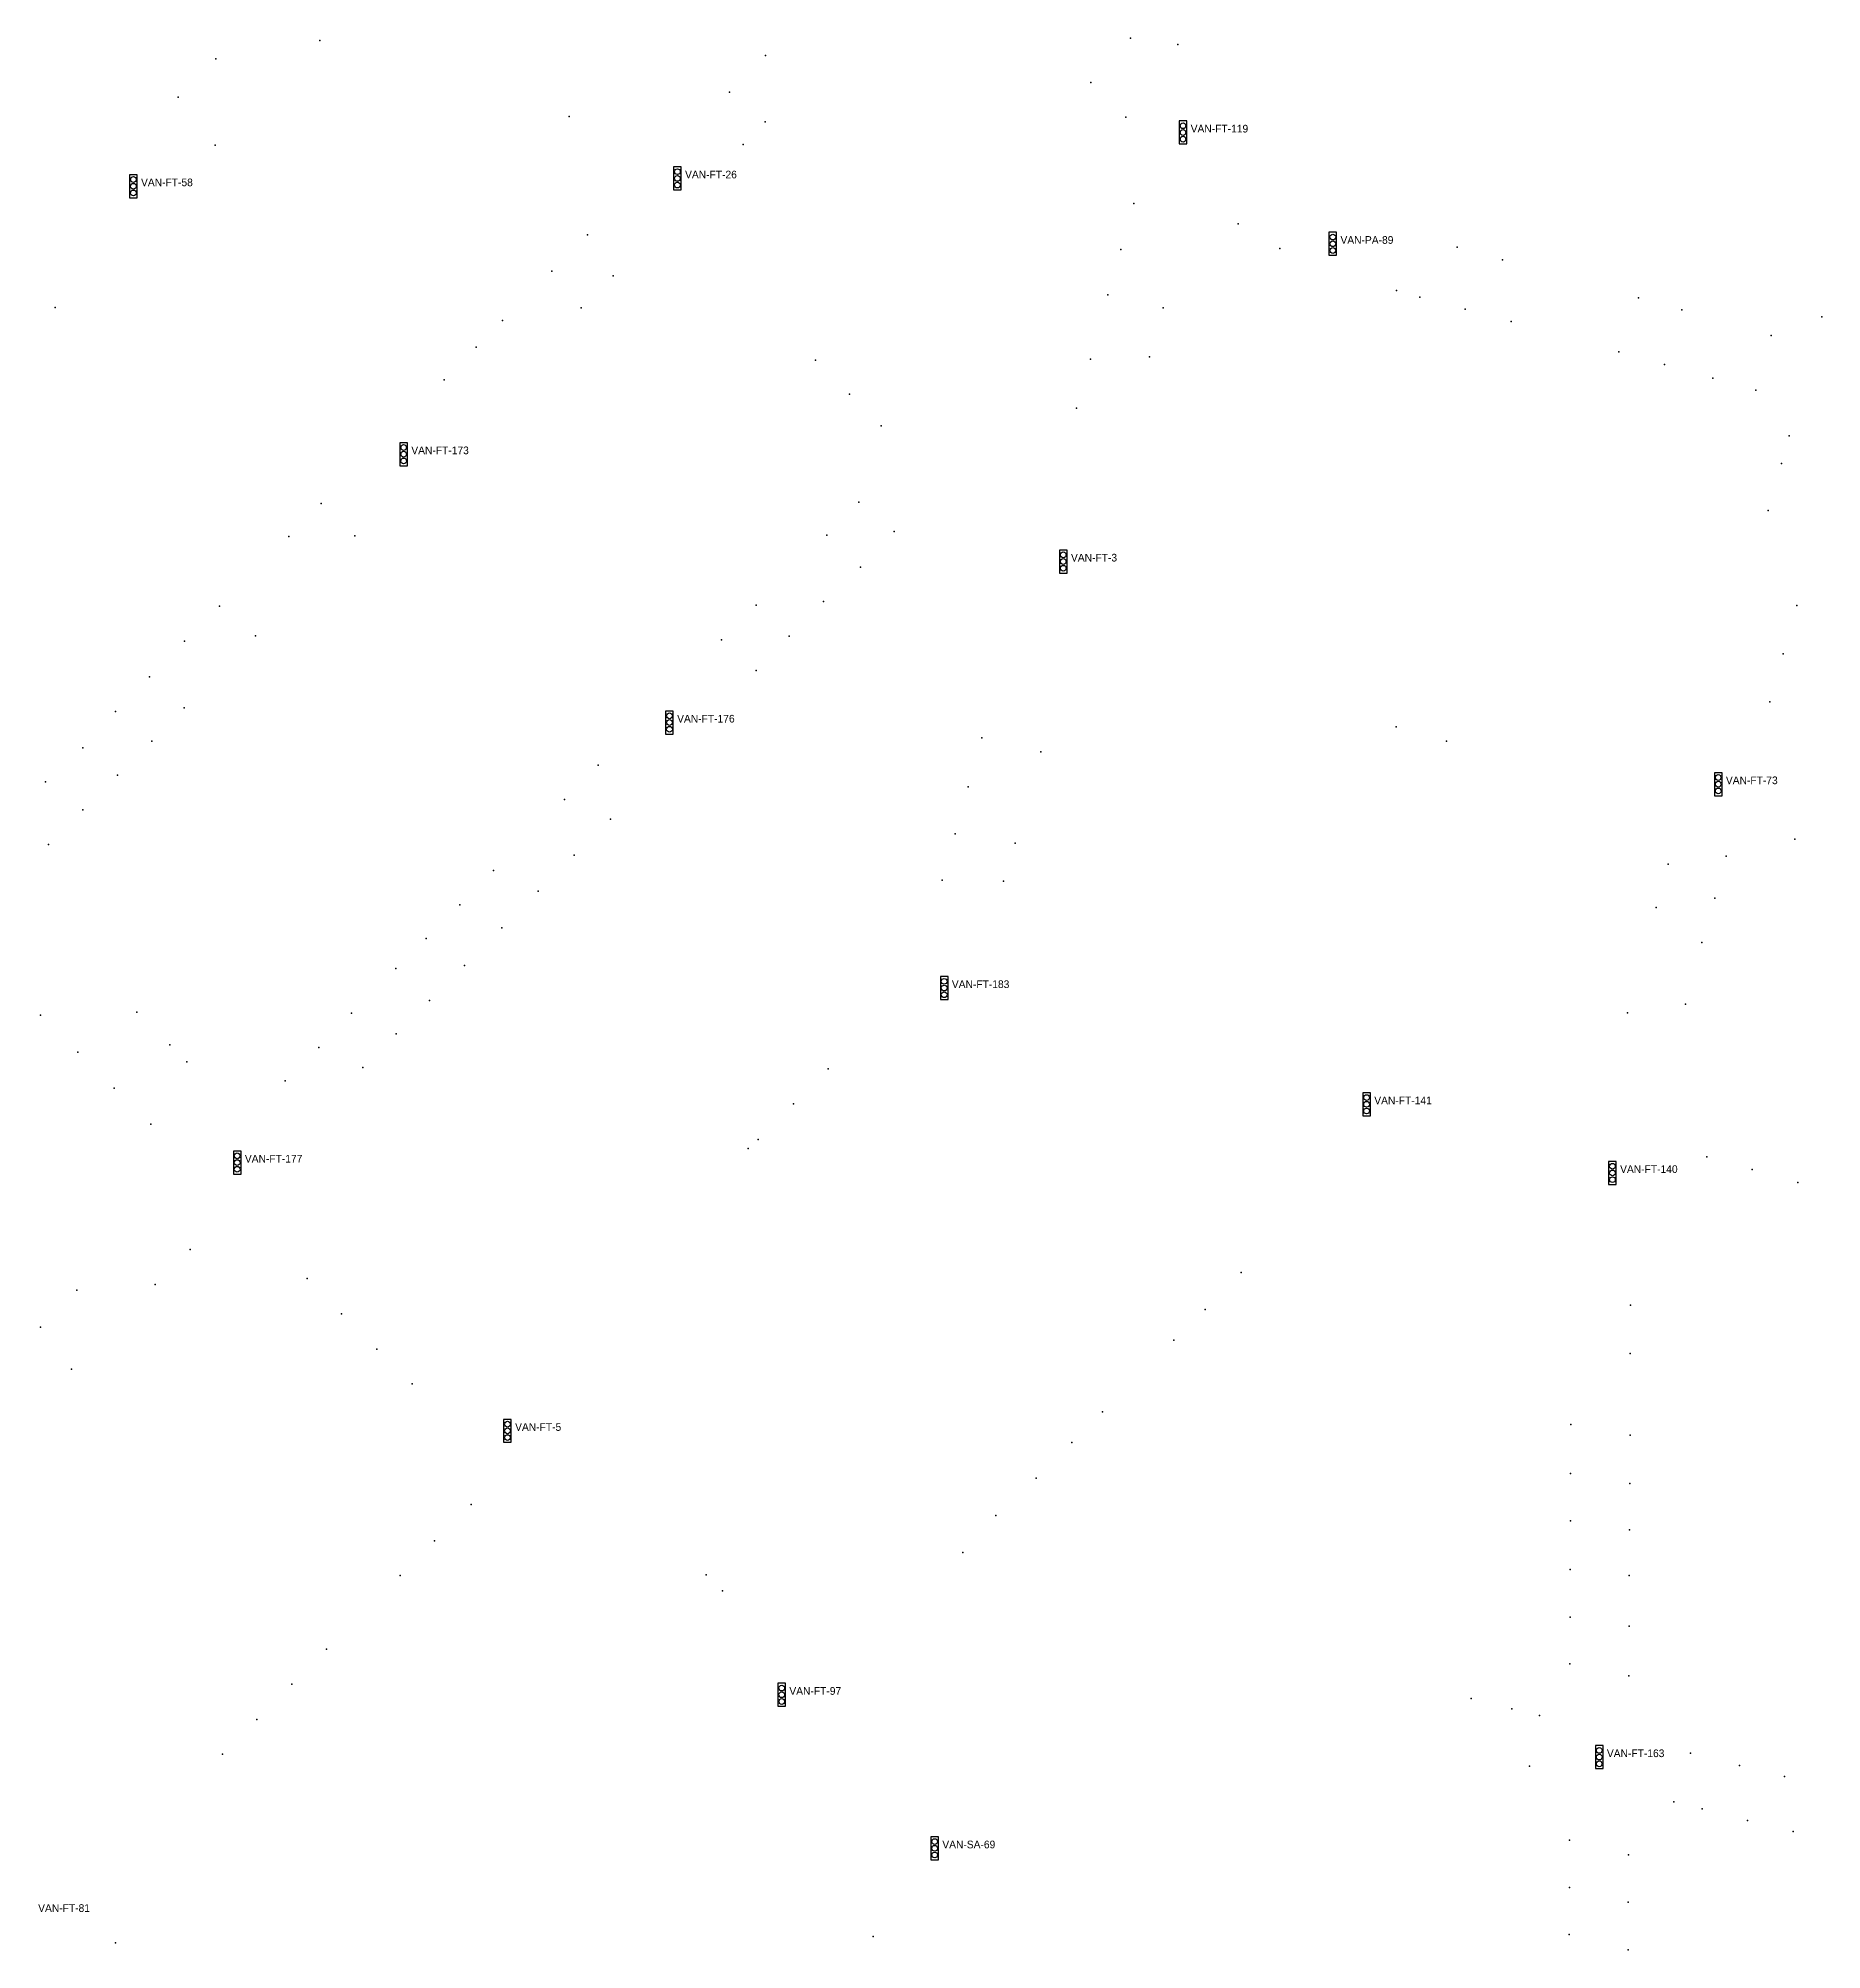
# Model space of a CAD drawing. Header units: inches. Extents: x 486474 to 494239, y 5455982 to 5460069.
# Drawn here: x 491765.4 to 492230.9, y 5458505.5 to 5459004.3 of the extents above; entities that cross this region are included whole.
import ezdxf

# ---------------------------------------------------------------- set-up
doc = ezdxf.new("R2010")
doc.units = ezdxf.units.IN
doc.header["$MEASUREMENT"] = 0
doc.layers.add('Parking Meters', color=10, linetype='Continuous')
doc.layers.add('Traffic Signals', color=10, linetype='Continuous')

msp = doc.modelspace()

# ---------------------------------------------------------------- linework, layer by layer
at = {"layer": 'Parking Meters', "color": 7}
for p in [(491838.88, 5459003.68), (491838.88, 5459003.68), (492050.47, 5459004.32), (492062.79, 5459002.66), (491811.75, 5458998.97), (491811.75, 5458998.97), (491955.22, 5458999.84), (491955.22, 5458999.84), (492040.12, 5458992.75), (492040.12, 5458992.75), (491801.91, 5458988.97), (491801.91, 5458988.97), (491945.82, 5458990.28), (491945.82, 5458990.28), (491903.94, 5458983.9), (491903.94, 5458983.9), (491955.12, 5458982.48), (491955.12, 5458982.48), (492049.26, 5458983.74), (491811.59, 5458976.37), (491811.59, 5458976.37), (491949.41, 5458976.63), (492051.32, 5458961.15), (492051.32, 5458961.15), (491908.77, 5458952.98), (491908.77, 5458952.98), (492078.54, 5458955.91), (492078.54, 5458955.91), (492047.9, 5458949.19), (492047.9, 5458949.19), (492089.46, 5458949.48), (492089.46, 5458949.48), (492135.73, 5458949.84), (492135.73, 5458949.84), (492147.54, 5458946.52), (492147.54, 5458946.52), (491899.44, 5458943.57), (491899.44, 5458943.57), (491915.45, 5458942.33), (491915.45, 5458942.33), (492044.5, 5458937.4), (492119.89, 5458938.46), (492125.98, 5458936.72), (492125.98, 5458936.72), (492183.01, 5458936.57), (492183.01, 5458936.57), (491769.82, 5458934.06), (491769.82, 5458934.06), (491907.11, 5458933.97), (491907.11, 5458933.97), (492058.95, 5458933.94), (492058.95, 5458933.94), (492137.79, 5458933.64), (492137.79, 5458933.64), (492194.3, 5458933.44), (492194.3, 5458933.44), (492230.86, 5458931.59), (491886.6, 5458930.7), (492149.77, 5458930.44), (492217.65, 5458926.78), (491879.69, 5458923.72), (491879.69, 5458923.72), (492177.92, 5458922.5), (492177.92, 5458922.5), (491968.28, 5458920.3), (491968.28, 5458920.3), (492040, 5458920.56), (492040, 5458920.56), (492055.37, 5458921.16), (492055.37, 5458921.16), (492189.8, 5458919.16), (492189.8, 5458919.16), (491871.3, 5458915.14), (491871.3, 5458915.14), (491977.11, 5458911.46), (491977.11, 5458911.46), (492202.4, 5458915.6), (492202.4, 5458915.6), (492213.62, 5458912.46), (492036.34, 5458907.82), (491985.42, 5458903.14), (492222.38, 5458900.58), (492220.37, 5458893.39), (492220.37, 5458893.39), (491839.26, 5458882.92), (491979.59, 5458883.24), (491979.59, 5458883.24), (492216.85, 5458881.09), (492216.85, 5458881.09), (491830.77, 5458874.29), (491830.77, 5458874.29), (491848.01, 5458874.48), (491848.01, 5458874.48), (491971.18, 5458874.63), (491971.18, 5458874.63), (491988.76, 5458875.57), (491988.76, 5458875.57), (491980.01, 5458866.32), (491980.01, 5458866.32), (491952.79, 5458856.41), (491952.79, 5458856.41), (491970.35, 5458857.38), (491970.35, 5458857.38), (491812.69, 5458856.14), (492224.37, 5458856.31), (491803.6, 5458846.96), (491803.6, 5458846.96), (491822.09, 5458848.41), (491822.09, 5458848.41), (491943.76, 5458847.33), (491943.76, 5458847.33), (491961.42, 5458848.3), (491961.42, 5458848.3), (492220.82, 5458843.65), (492220.82, 5458843.65), (491794.48, 5458837.67), (491794.48, 5458837.67), (491952.79, 5458839.38), (491952.79, 5458839.38), (491785.53, 5458828.65), (491785.53, 5458828.65), (491803.47, 5458829.56), (492217.33, 5458831.14), (492217.33, 5458831.14), (492011.63, 5458821.75), (492011.63, 5458821.75), (492119.8, 5458824.61), (492119.8, 5458824.61), (491777.06, 5458819.19), (491777.06, 5458819.19), (491795.01, 5458820.94), (491795.01, 5458820.94), (492027.09, 5458818.12), (492027.09, 5458818.12), (492132.95, 5458820.89), (491786.08, 5458812.05), (491786.08, 5458812.05), (491911.49, 5458814.65), (491911.49, 5458814.65), (491767.32, 5458810.29), (491767.32, 5458810.29), (492008.05, 5458808.97), (492008.05, 5458808.97), (491777.07, 5458803), (491777.07, 5458803), (491902.73, 5458805.72), (491914.72, 5458800.59), (492004.66, 5458796.68), (492004.66, 5458796.68), (491768.12, 5458793.94), (491768.12, 5458793.94), (492020.37, 5458794.33), (492223.83, 5458795.32), (492223.83, 5458795.32), (491884.26, 5458787.17), (491884.26, 5458787.17), (491905.29, 5458791.14), (491905.29, 5458791.14), (492190.78, 5458788.8), (492190.78, 5458788.8), (492205.9, 5458790.93), (491895.86, 5458781.78), (491895.86, 5458781.78), (492001.28, 5458784.67), (492017.31, 5458784.38), (492017.31, 5458784.38), (491875.39, 5458778.24), (491875.39, 5458778.24), (492187.66, 5458777.47), (492187.66, 5458777.47), (492202.92, 5458779.91), (492202.92, 5458779.91), (491886.37, 5458772.16), (491886.37, 5458772.16), (491866.67, 5458769.41), (491866.67, 5458769.41), (492199.52, 5458768.39), (492199.52, 5458768.39), (491876.65, 5458762.35), (491876.65, 5458762.35), (491858.69, 5458761.57), (491867.54, 5458753.21), (491867.54, 5458753.21), (492195.33, 5458752.32), (491765.98, 5458749.43), (491765.98, 5458749.43), (491791.13, 5458750.22), (491791.13, 5458750.22), (491847.13, 5458749.93), (491847.13, 5458749.93), (492180.16, 5458750.04), (492180.16, 5458750.04), (491858.82, 5458744.57), (491858.82, 5458744.57), (491775.78, 5458739.77), (491775.78, 5458739.77), (491799.77, 5458741.63), (491799.77, 5458741.63), (491804.17, 5458737.26), (491838.61, 5458741.01), (491838.61, 5458741.01), (491829.82, 5458732.26), (491850.1, 5458735.76), (491850.1, 5458735.76), (491971.58, 5458735.44), (491971.58, 5458735.44), (491785.21, 5458730.35), (491785.21, 5458730.35), (491962.55, 5458726.3), (491962.55, 5458726.3), (491794.76, 5458720.93), (491794.76, 5458720.93), (491953.28, 5458716.99), (491950.71, 5458714.63), (492200.87, 5458712.42), (492200.87, 5458712.42), (492212.67, 5458709.13), (492212.67, 5458709.13), (492224.59, 5458705.79), (492224.59, 5458705.79), (491805.03, 5458688.29), (491805.03, 5458688.29), (492079.31, 5458682.26), (491775.51, 5458677.62), (491775.51, 5458677.62), (491795.89, 5458679.11), (491795.89, 5458679.11), (491835.58, 5458680.67), (491835.58, 5458680.67), (492069.9, 5458672.6), (492069.9, 5458672.6), (492180.95, 5458673.74), (491765.97, 5458668.03), (491765.97, 5458668.03), (491844.59, 5458671.51), (491844.59, 5458671.51), (491853.81, 5458662.3), (491853.81, 5458662.3), (492061.77, 5458664.63), (492061.77, 5458664.63), (491774.08, 5458657.07), (491774.08, 5458657.07), (492180.81, 5458661.1), (492180.81, 5458661.1), (491863.03, 5458653.19), (491863.03, 5458653.19), (492043.16, 5458645.88), (492165.38, 5458642.59), (492165.38, 5458642.59), (492035.17, 5458637.88), (492035.17, 5458637.88), (492180.84, 5458639.86), (492025.83, 5458628.59), (492025.83, 5458628.59), (492165.29, 5458629.79), (492165.29, 5458629.79), (492180.79, 5458627.19), (492180.79, 5458627.19), (491878.4, 5458621.74), (492015.31, 5458618.88), (492015.31, 5458618.88), (492165.24, 5458617.46), (492165.24, 5458617.46), (491868.81, 5458612.26), (491868.81, 5458612.26), (492180.66, 5458615.16), (492180.66, 5458615.16), (492006.69, 5458609.18), (492006.69, 5458609.18), (491859.87, 5458603.17), (491859.87, 5458603.17), (491939.69, 5458603.35), (491939.69, 5458603.35), (492165.19, 5458604.75), (492165.19, 5458604.75), (492180.61, 5458603.2), (492180.61, 5458603.2), (491944.02, 5458599.17), (492165.19, 5458592.3), (492165.19, 5458592.3), (492180.62, 5458589.96), (492180.62, 5458589.96), (491840.63, 5458583.96), (491840.63, 5458583.96), (492165.13, 5458580.18), (492165.13, 5458580.18), (491831.63, 5458574.83), (491831.63, 5458574.83), (492180.54, 5458577.05), (492180.54, 5458577.05), (492139.36, 5458571.07), (492139.36, 5458571.07), (492149.97, 5458568.44), (492149.97, 5458568.44), (491822.46, 5458565.6), (491822.46, 5458565.6), (492157.17, 5458566.65), (491813.48, 5458556.6), (491813.48, 5458556.6), (492154.58, 5458553.47), (492196.59, 5458556.85), (492196.59, 5458556.85), (492209.38, 5458553.67), (492209.38, 5458553.67), (492221.13, 5458550.75), (492221.13, 5458550.75), (492192.24, 5458544.15), (492199.66, 5458542.3), (492199.66, 5458542.3), (492211.45, 5458539.3), (492211.45, 5458539.3), (492164.99, 5458534.13), (492164.99, 5458534.13), (492223.41, 5458536.4), (492223.41, 5458536.4), (492180.38, 5458530.3), (492165.02, 5458521.83), (492165.02, 5458521.83), (492180.29, 5458517.96), (492180.29, 5458517.96), (491785.61, 5458507.38), (491785.61, 5458507.38), (491983.33, 5458509), (491983.33, 5458509), (492164.92, 5458509.52), (492164.92, 5458509.52), (492180.31, 5458505.55), (492180.31, 5458505.55)]:
    msp.add_point(p, dxfattribs=at)
at = {"layer": 'Traffic Signals', "color": 1}
for points in [[(492063.16, 5458976.72), (492065.16, 5458976.72), (492065.16, 5458982.72), (492063.16, 5458982.72)], [(491789.23, 5458962.7), (491791.23, 5458962.7), (491791.23, 5458968.7), (491789.23, 5458968.7)], [(491931.21, 5458964.75), (491933.21, 5458964.75), (491933.21, 5458970.75), (491931.21, 5458970.75)], [(492102.25, 5458947.68), (492104.25, 5458947.68), (492104.25, 5458953.68), (492102.25, 5458953.68)], [(491859.77, 5458892.78), (491861.77, 5458892.78), (491861.77, 5458898.78), (491859.77, 5458898.78)], [(492031.92, 5458864.78), (492033.92, 5458864.78), (492033.92, 5458870.78), (492031.92, 5458870.78)], [(491929.14, 5458822.77), (491931.14, 5458822.77), (491931.14, 5458828.77), (491929.14, 5458828.77)], [(492202.83, 5458806.68), (492204.83, 5458806.68), (492204.83, 5458812.68), (492202.83, 5458812.68)], [(492000.83, 5458753.49), (492002.83, 5458753.49), (492002.83, 5458759.49), (492000.83, 5458759.49)], [(492111.07, 5458723.15), (492113.07, 5458723.15), (492113.07, 5458729.15), (492111.07, 5458729.15)], [(491816.33, 5458707.95), (491818.33, 5458707.95), (491818.33, 5458713.95), (491816.33, 5458713.95)], [(492175.23, 5458705.24), (492177.23, 5458705.24), (492177.23, 5458711.24), (492175.23, 5458711.24)], [(491886.86, 5458637.95), (491888.86, 5458637.95), (491888.86, 5458643.95), (491886.86, 5458643.95)], [(491958.43, 5458569.08), (491960.43, 5458569.08), (491960.43, 5458575.08), (491958.43, 5458575.08)], [(492171.78, 5458552.82), (492173.78, 5458552.82), (492173.78, 5458558.82), (492171.78, 5458558.82)], [(491998.35, 5458529.02), (492000.35, 5458529.02), (492000.35, 5458535.02), (491998.35, 5458535.02)]]:
    msp.add_lwpolyline(points, close=True, dxfattribs=at)
for centre in [(492064.16, 5458981.47), (492064.16, 5458979.72), (492064.16, 5458977.97), (491790.23, 5458967.45), (491790.23, 5458965.7), (491932.21, 5458969.5), (491932.21, 5458967.75), (491932.21, 5458966), (491790.23, 5458963.95), (492103.25, 5458952.43), (492103.25, 5458950.68), (492103.25, 5458948.93), (491860.77, 5458897.53), (491860.77, 5458895.78), (491860.77, 5458894.03), (492032.92, 5458869.53), (492032.92, 5458867.78), (492032.92, 5458866.03), (491930.14, 5458827.52), (491930.14, 5458825.77), (491930.14, 5458824.02), (492203.83, 5458811.43), (492203.83, 5458809.68), (492203.83, 5458807.93), (492001.83, 5458758.24), (492001.83, 5458756.49), (492001.83, 5458754.74), (492112.07, 5458727.9), (492112.07, 5458726.15), (492112.07, 5458724.4), (491817.33, 5458712.7), (491817.33, 5458710.95), (491817.33, 5458709.2), (492176.23, 5458709.99), (492176.23, 5458708.24), (492176.23, 5458706.49), (491887.86, 5458642.7), (491887.86, 5458640.95), (491887.86, 5458639.2), (491959.43, 5458573.83), (491959.43, 5458572.08), (491959.43, 5458570.33), (492172.78, 5458557.57), (492172.78, 5458555.82), (492172.78, 5458554.07), (491999.35, 5458533.77), (491999.35, 5458532.02), (491999.35, 5458530.27)]:
    msp.add_circle(centre, 0.75, dxfattribs=at)

# ---------------------------------------------------------------- texts
for s, p in [('VAN-FT-119', (492066.16, 5458979.72)), ('VAN-FT-58', (491792.23, 5458965.7)), ('VAN-FT-26', (491934.21, 5458967.75)), ('VAN-PA-89', (492105.25, 5458950.68)), ('VAN-FT-173', (491862.77, 5458895.78)), ('VAN-FT-3', (492034.92, 5458867.78)), ('VAN-FT-176', (491932.14, 5458825.77)), ('VAN-FT-73', (492205.83, 5458809.68)), ('VAN-FT-183', (492003.83, 5458756.49)), ('VAN-FT-141', (492114.07, 5458726.15)), ('VAN-FT-177', (491819.33, 5458710.95)), ('VAN-FT-140', (492178.23, 5458708.24)), ('VAN-FT-5', (491889.86, 5458640.95)), ('VAN-FT-97', (491961.43, 5458572.08)), ('VAN-FT-163', (492174.78, 5458555.82)), ('VAN-SA-69', (492001.35, 5458532.02)), ('VAN-FT-81', (491765.39, 5458515.43))]:
    msp.add_text(s, height=2, dxfattribs=at).set_placement(p)

doc.saveas('drawing.dxf')
